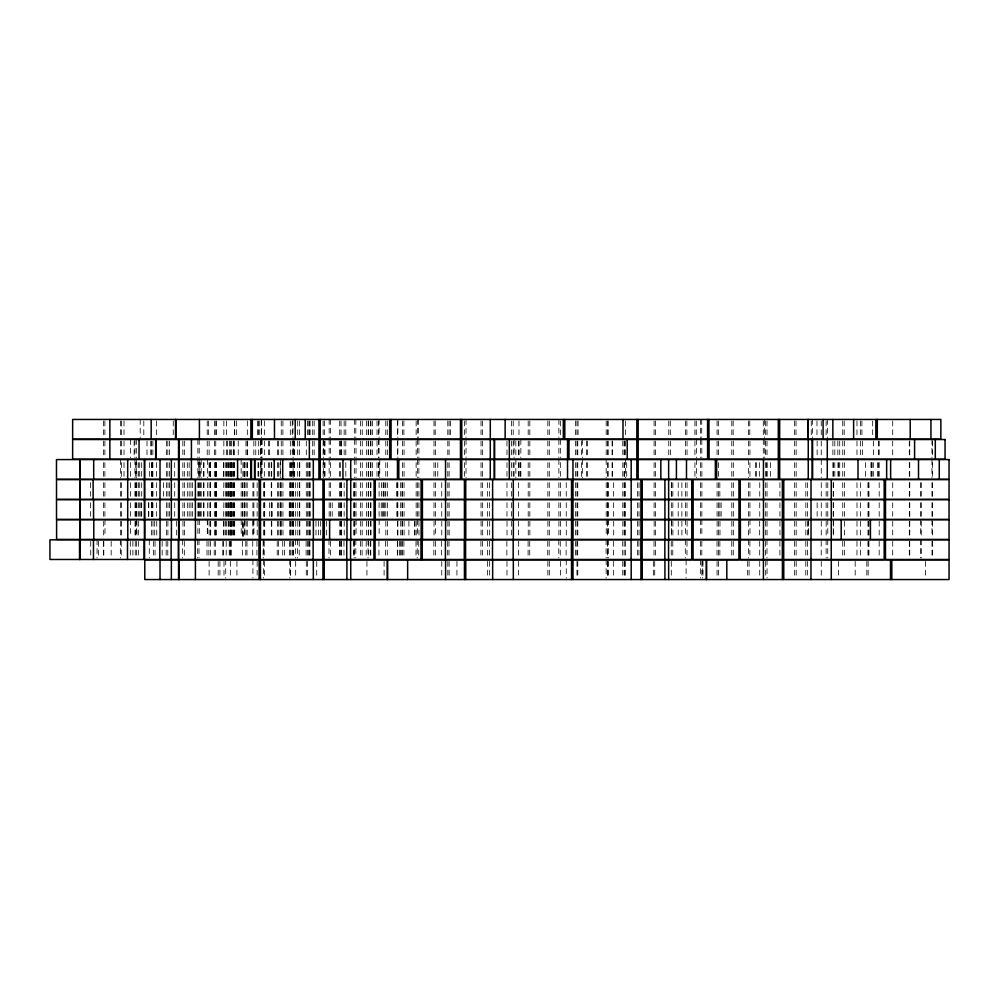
<?xml version="1.0" encoding="UTF-8"?>
<svg xmlns="http://www.w3.org/2000/svg" width="999" height="999" viewBox="0 0 999 999"><rect width="100%" height="100%" fill="white"/><g stroke="black" fill="none" stroke-linecap="round" stroke-linejoin="round"><path stroke-width="0.75" stroke-dasharray="5 3.75" d="M932.504 441.034L932.504 457.654M932.517 462.599L932.517 477.722M932.517 482.667L932.517 496.266M932.517 502.734L932.517 516.333M932.517 521.278L932.517 536.388M932.517 541.346L932.517 557.966M931.955 439.523L931.955 457.654M931.967 459.577L931.967 477.722M931.967 482.667L931.967 496.266M931.98 502.734L931.98 516.333M931.967 519.767L931.967 536.388M931.98 541.346L931.98 557.966M925.399 561.401L925.399 578.034M921.19 482.667L921.19 496.266M921.203 502.734L921.203 516.333M921.203 521.278L921.203 536.388M921.19 539.835L921.19 557.966M920.741 482.667L920.741 496.266M920.741 502.734L920.741 516.333M920.741 519.767L920.741 536.388M920.741 539.835L920.741 557.966M909.752 441.034L909.752 457.654M909.752 462.599L909.752 477.722M909.764 482.667L909.764 496.266M909.764 502.734L909.764 516.333M909.764 521.278L909.764 536.388M909.752 541.346L909.752 557.966M909.315 441.034L909.315 457.654M909.315 462.599L909.315 477.722M909.315 482.667L909.315 496.266M909.327 502.734L909.327 516.333M909.327 521.278L909.327 536.388M909.315 541.346L909.315 557.966M892.694 420.966L892.694 437.599M892.694 441.034L892.694 457.654M892.706 482.667L892.706 496.266M892.706 502.734L892.706 516.333M892.719 521.278L892.719 536.388M892.694 541.346L892.694 557.966M879.182 441.034L879.182 457.654M879.195 462.599L879.195 477.722M879.195 482.667L879.195 496.266M879.195 502.734L879.195 516.333M879.207 521.278L879.207 536.388M879.182 541.346L879.182 557.966M878.421 462.599L878.421 477.722M878.421 441.034L878.421 457.654M877.621 462.599L877.621 477.722M873.513 441.034L873.513 457.654M873.313 462.599L873.313 477.722M872.676 420.966L872.676 437.599M872.077 462.599L872.077 477.722M871.378 462.599L871.378 477.722M870.953 462.599L870.953 477.722M868.968 482.667L868.968 496.266M868.98 502.734L868.98 516.333M868.98 521.278L868.98 536.388M868.955 541.346L868.955 557.966M868.418 482.667L868.418 496.266M868.418 502.734L868.418 516.333M868.431 521.278L868.431 536.388M868.406 541.346L868.406 557.966M868.143 561.401L868.143 578.034M867.969 482.667L867.969 496.266M867.969 502.734L867.969 516.333M867.969 521.278L867.969 536.388M867.944 541.346L867.944 557.966M866.832 561.401L866.832 578.034M865.409 462.599L865.409 477.722M862.599 441.034L862.599 457.654M861.912 420.966L861.912 437.599M860.614 482.667L860.614 496.266M860.626 502.734L860.626 516.333M860.626 521.278L860.626 536.388M860.451 420.966L860.451 437.599M860.464 441.034L860.464 457.654M860.489 541.346L860.489 557.966M856.98 482.667L856.98 496.266M856.992 502.734L856.992 516.333M856.992 521.278L856.992 536.388M856.967 420.966L856.967 437.599M856.98 441.034L856.98 457.654M856.967 541.346L856.967 557.966M855.181 561.401L855.181 578.034M844.355 441.034L844.355 457.654M844.367 462.599L844.367 477.722M844.367 482.667L844.367 496.266M844.367 502.734L844.367 516.333M844.38 521.278L844.38 536.388M844.342 541.346L844.342 557.966M844.205 420.966L844.205 437.599M842.744 420.966L842.744 437.599M842.744 441.034L842.744 457.654M842.756 462.599L842.756 477.722M842.756 482.667L842.756 496.266M842.756 502.734L842.756 516.333M842.731 541.346L842.731 557.966M839.722 441.034L839.722 457.654M839.722 462.599L839.722 477.722M838.71 462.599L838.71 477.722M838.586 561.401L838.586 578.034M837.974 462.599L837.974 477.722M837.811 441.034L837.811 457.654M834.802 441.034L834.802 457.654M834.802 462.599L834.802 477.722M833.341 462.599L833.453 477.722M833.353 482.667L833.353 496.266M833.353 502.734L833.353 516.333M833.366 521.278L833.366 536.388M833.241 482.667L833.241 496.266M833.241 502.734L833.241 516.333M833.253 519.767L833.253 536.388M832.891 441.034L832.891 457.654M832.904 462.599L832.904 477.722M827.759 482.667L827.759 496.266M827.759 502.734L827.759 516.333M827.771 519.767L827.771 536.388M827.734 539.835L827.734 557.966M827.597 419.455L827.597 437.599M826.136 420.966L826.136 437.599M826.148 482.667L826.148 496.266M826.148 502.734L826.148 516.333M826.161 521.278L826.161 536.388M826.123 539.835L826.123 557.966M821.253 420.966L821.253 437.599M821.253 441.034L821.253 457.654M821.265 459.577L821.265 477.722M821.265 482.667L821.265 496.266M821.265 502.734L821.265 516.333M821.278 521.278L821.278 536.388M821.228 541.346L821.228 557.966M821.278 561.401L821.278 578.034M817.132 441.034L817.132 457.654M817.145 502.734L817.145 516.333M816.97 420.966L816.97 437.599M812.612 419.455L812.612 437.599M811.263 420.966L811.263 437.599M808.653 519.767L808.653 536.388M808.341 521.278L808.341 536.388M807.579 482.667L807.579 496.266M807.592 502.734L807.592 516.333M807.604 521.278L807.604 536.388M807.554 541.346L807.554 557.966M807.629 561.401L807.629 578.034M805.831 482.667L805.831 496.266M805.843 502.734L805.843 516.333M805.843 521.278L805.843 536.388M805.806 541.346L805.806 557.966M805.793 561.401L805.793 578.034M796.003 420.966L796.003 437.599M796.153 441.034L796.153 457.654M796.166 462.599L796.166 477.722M796.166 482.667L796.166 496.266M796.166 502.734L796.166 516.333M796.178 521.278L796.178 536.388M796.128 541.346L796.128 557.966M796.178 561.401L796.178 578.034M794.642 420.966L794.642 437.599M794.655 441.034L794.655 457.654M794.655 462.599L794.655 477.722M794.655 482.667L794.655 496.266M794.655 502.734L794.655 516.333M794.667 521.278L794.667 536.388M794.617 541.346L794.617 557.966M794.667 561.401L794.667 578.034M779.919 482.667L779.919 496.266M779.932 502.734L779.932 516.333M779.944 521.278L779.944 536.388M779.882 541.346L779.882 557.966M770.479 462.599L770.479 477.722M767.02 420.966L767.02 437.599M767.02 441.034L767.02 457.654M767.02 462.599L767.02 477.722M767.032 482.667L767.032 496.266M767.032 502.734L767.032 516.333M767.045 521.278L767.045 536.388M766.982 539.835L766.982 557.966M767.045 559.89L767.045 578.034M766.832 462.599L766.832 477.722M765.659 420.966L765.659 437.599M765.659 441.034L765.659 457.654M765.659 462.599L765.659 477.722M765.671 482.667L765.671 496.266M765.671 502.734L765.671 516.333M765.684 521.278L765.684 536.388M765.621 541.346L765.621 557.966M765.684 561.401L765.684 578.034M764.61 419.455L764.61 437.599M764.759 439.523L764.759 457.654M763.298 420.966L763.298 437.599M763.298 439.523L763.298 457.654M759.752 482.667L759.752 496.266M759.752 502.734L759.752 516.333M759.665 521.278L759.665 536.388M759.702 541.346L759.702 557.966M759.715 561.401L759.715 578.034M759.352 462.599L759.352 477.722M756.305 462.599L756.305 477.722M755.681 462.599L755.681 477.722M749.937 441.034L749.937 457.654M749.937 462.599L749.937 477.722M749.937 482.667L749.937 496.266M749.937 502.734L749.937 516.333M749.962 519.767L749.962 536.388M749.887 541.346L749.887 557.966M749.774 420.966L749.774 437.599M749.088 561.401L749.088 578.034M748.413 420.966L748.413 437.599M748.413 441.034L748.413 457.654M748.426 459.577L748.426 477.722M748.426 482.667L748.426 496.266M748.426 502.734L748.426 516.333M748.451 521.278L748.451 536.388M748.376 539.835L748.376 557.966M747.677 561.401L747.677 578.034M733.166 420.966L733.166 437.599M733.316 441.034L733.316 457.654M733.316 462.599L733.316 477.722M733.328 482.667L733.328 496.266M733.328 502.734L733.328 516.333M733.353 521.278L733.353 536.388M733.266 541.346L733.266 557.966M731.805 420.966L731.805 437.599M731.805 441.034L731.805 457.654M731.805 462.599L731.805 477.722M731.817 482.667L731.817 496.266M731.817 502.734L731.817 516.333M731.842 521.278L731.842 536.388M731.755 541.346L731.755 557.966M721.141 502.734L721.141 516.333M719.842 482.667L719.842 496.266M719.842 502.734L719.842 516.333M719.967 521.278L719.967 536.388M719.867 541.346L719.867 557.966M718.443 441.034L718.443 457.654M718.493 462.599L718.493 477.722M718.531 482.667L718.493 496.266M718.531 502.734L718.468 516.333M718.556 521.278L718.468 536.388M718.431 541.346L718.468 557.966M718.443 561.401L718.443 578.034M718.331 420.966L718.331 437.599M717.07 420.966L717.07 437.599M717.07 441.034L717.07 457.654M717.07 482.667L717.07 496.266M717.082 502.734L717.082 516.333M717.095 521.278L717.095 536.388M717.02 541.346L717.02 557.966M717.07 561.401L717.07 578.034M702.946 561.401L702.946 578.034M702.709 559.89L702.709 578.034M701.723 419.455L701.723 437.599M701.822 439.523L701.822 457.654M701.872 462.599L701.872 477.722M701.885 482.667L701.885 496.266M701.86 502.734L701.86 516.333M701.86 519.767L701.86 536.388M701.822 541.346L701.822 557.966M701.847 561.401L701.847 578.034M700.486 519.767L700.486 536.388M700.474 559.89L700.474 578.034M700.449 419.455L700.449 437.599M700.461 439.523L700.461 457.654M700.461 462.599L700.461 477.722M700.461 482.667L700.461 496.266M700.461 502.734L700.461 516.333M700.399 541.346L700.399 557.966M696.44 439.523L696.44 457.654M696.44 459.577L696.44 477.722M696.278 420.966L696.278 437.599M694.929 420.966L694.929 437.599M694.929 441.034L694.929 457.654M694.929 462.599L694.929 477.722M687.05 441.034L687.05 457.654M687.05 482.667L687.05 496.266M687 502.734L687 516.333M687.075 521.278L687.075 536.388M686.987 541.346L686.987 557.966M686.887 420.966L686.887 437.599M686.101 559.89L686.101 578.034M685.376 420.966L685.376 437.599M685.389 441.034L685.389 457.654M685.389 482.667L685.389 496.266M685.389 502.734L685.389 516.333M685.414 519.767L685.414 536.388M685.326 539.835L685.326 557.966M681.867 482.667L681.867 496.266M681.867 502.734L681.867 516.333M681.892 521.278L681.892 536.388M678.209 482.667L678.209 496.266M678.209 502.734L678.209 516.333M678.234 521.278L678.234 536.388M672.851 482.667L672.851 496.266M672.851 502.734L672.851 516.333M672.876 521.278L672.876 536.388M672.777 541.346L672.777 557.966M671.69 482.667L671.69 496.266M671.64 519.767L671.64 536.388M671.34 482.667L671.34 496.266M671.34 502.734L671.34 516.333M671.365 521.278L671.365 536.388M671.266 541.346L671.266 557.966M671.303 561.401L671.303 578.034M670.429 441.034L670.429 457.654M670.279 420.966L670.279 437.599M668.768 420.966L668.768 437.599M668.768 441.034L668.768 457.654M655.606 441.034L655.606 457.654M655.606 462.599L655.606 477.722M655.606 482.667L655.606 496.266M655.606 502.734L655.606 516.333M655.631 521.278L655.631 536.388M655.531 541.346L655.531 557.966M655.444 420.966L655.444 437.599M654.707 561.401L654.707 578.034M654.083 420.966L654.083 437.599M654.095 441.034L654.095 457.654M654.095 462.599L654.095 477.722M654.095 482.667L654.095 496.266M654.095 502.734L654.095 516.333M654.133 521.278L654.133 536.388M654.02 541.346L654.02 557.966M653.346 561.401L653.346 578.034M638.998 482.667L638.998 496.266M638.998 502.734L638.998 516.333M639.023 521.278L639.023 536.388M638.91 541.346L638.91 557.966M637.487 482.667L637.487 496.266M637.487 502.734L637.487 516.333M637.512 521.278L637.512 536.388M637.399 541.346L637.399 557.966M626.698 462.599L626.698 477.722M625.499 420.966L625.499 437.599M625.499 441.034L625.499 457.654M625.499 459.577L625.499 477.722M625.511 482.667L625.511 496.266M625.511 502.734L625.511 516.333M625.536 521.278L625.536 536.388M625.424 541.346L625.424 557.966M625.524 561.401L625.524 578.034M624.313 441.034L624.313 457.654M624.313 462.599L624.313 477.722M624.313 482.667L624.313 496.266M624.313 502.734L624.313 516.333M624.35 521.278L624.35 536.388M624.313 561.401L624.313 578.034M624.188 441.034L624.188 457.654M624.188 462.599L624.188 477.722M624.2 482.667L624.2 496.266M624.2 502.734L624.2 516.333M624.225 521.278L624.225 536.388M624.225 541.346L624.113 557.966M624.213 561.401L624.213 578.034M622.802 441.034L622.802 457.654M622.802 462.599L622.802 477.722M622.802 482.667L622.802 496.266M622.802 502.734L622.802 516.333M622.839 521.278L622.839 536.388M622.714 541.346L622.714 557.966M622.752 561.401L622.752 578.034M613.648 482.667L613.648 496.266M613.648 502.734L613.648 516.333M613.686 521.278L613.686 536.388M613.561 541.346L613.561 557.966M613.661 561.401L613.661 578.034M612.524 441.034L612.524 457.654M612.512 462.599L612.512 477.722M612.075 441.034L612.075 457.654M612.075 462.599L612.075 477.722M608.503 519.767L608.503 536.388M608.466 482.667L608.466 496.266M608.466 502.734L608.466 516.333M608.379 539.835L608.379 557.966M608.466 561.401L608.466 578.034M608.166 420.966L608.166 437.599M608.166 441.034L608.166 457.654M608.166 462.599L608.166 477.722M607.692 420.966L607.692 437.599M607.692 441.034L607.692 457.654M607.692 462.599L607.692 477.722M607.704 482.667L607.704 496.266M607.704 502.734L607.704 516.333M607.742 519.767L607.742 536.388M607.717 561.401L607.717 578.034M607.492 482.667L607.492 496.266M607.504 502.734L607.504 516.333M607.529 521.278L607.529 536.388M607.617 539.835L607.617 557.966M607.517 561.401L607.517 578.034M607.404 541.346L607.404 557.966M606.193 502.734L606.193 516.333M606.231 519.767L606.231 536.388M606.181 420.966L606.181 437.599M606.193 441.034L606.193 457.654M606.181 459.577L606.181 477.722M606.193 482.667L606.193 496.266M606.106 539.835L606.106 557.966M606.156 559.89L606.156 578.034M587.375 441.034L587.375 457.654M587.375 462.599L587.375 477.722M586.463 441.034L586.463 457.654M586.45 462.599L586.45 477.722M582.355 439.523L582.355 457.654M582.355 459.577L582.355 477.722M581.43 441.034L581.43 457.654M581.43 462.599L581.43 477.722M578.059 420.966L578.059 437.599M577.772 441.034L577.772 457.654M577.772 462.599L577.772 477.722M577.772 482.667L577.772 496.266M577.784 502.734L577.784 516.333M577.822 521.278L577.822 536.388M577.784 561.401L577.784 578.034M577.684 541.346L577.684 557.966M576.96 420.966L576.96 437.599M576.972 441.034L576.972 457.654M576.96 462.599L576.96 477.722M576.972 482.667L576.972 496.266M576.972 502.734L576.972 516.333M577.01 521.278L577.01 536.388M576.873 541.346L576.873 557.966M576.972 561.401L576.972 578.034M575.499 420.966L575.499 437.599M575.499 441.034L575.499 457.654M575.499 462.599L575.499 477.722M575.499 482.667L575.499 496.266M575.511 502.734L575.511 516.333M575.536 521.278L575.536 536.388M575.399 541.346L575.399 557.966M566.246 482.667L566.246 496.266M566.246 502.734L566.246 516.333M566.283 521.278L566.283 536.388M566.258 559.89L566.258 578.034M566.133 541.346L566.133 557.966M560.352 420.966L560.352 437.599M560.352 439.523L560.352 457.654M560.352 462.599L560.352 477.722M560.364 482.667L560.364 496.266M560.364 502.734L560.364 516.333M560.402 521.278L560.402 536.388M560.252 541.346L560.252 557.966M560.377 561.401L560.377 578.034M558.878 419.455L558.878 437.599M558.891 439.523L558.891 457.654M558.878 459.577L558.878 477.722M558.891 482.667L558.891 496.266M558.891 502.734L558.891 516.333M558.928 521.278L558.928 536.388M558.791 539.835L558.791 557.966M549.288 420.966L549.288 437.599M549.288 441.034L549.288 457.654M549.288 462.599L549.288 477.722M549.288 482.667L549.288 496.266M549.288 502.734L549.288 516.333M549.325 521.278L549.325 536.388M549.188 541.346L549.188 557.966M549.313 561.401L549.313 578.034M547.839 420.966L547.839 437.599M547.839 441.034L547.839 457.654M547.839 462.599L547.839 477.722M547.852 482.667L547.852 496.266M547.852 502.734L547.852 516.333M547.889 521.278L547.889 536.388M547.739 541.346L547.739 557.966M547.864 561.401L547.864 578.034M529.82 420.966L529.82 437.599M529.832 441.034L529.832 457.654M529.82 462.599L529.82 477.722M529.832 482.667L529.832 496.266M529.832 502.734L529.832 516.333M529.87 521.278L529.87 536.388M529.72 541.346L529.72 557.966M528.196 420.966L528.196 437.599M528.209 441.034L528.209 457.654M528.196 462.599L528.196 477.722M528.209 482.667L528.209 496.266M528.209 502.734L528.209 516.333M528.246 521.278L528.246 536.388M528.096 541.346L528.096 557.966M520.854 439.523L520.854 457.654M520.854 462.599L520.854 477.722M520.267 462.599L520.267 477.722M519.105 441.034L519.105 457.654M519.105 462.599L519.105 477.722M518.968 420.966L518.968 437.599M518.506 441.034L518.506 457.654M518.506 462.599L518.506 477.722M518.506 482.667L518.506 496.266M518.518 502.734L518.518 516.333M518.556 521.278L518.556 536.388M518.394 541.346L518.394 557.966M518.518 561.401L518.518 578.034M515.846 441.034L515.846 457.654M515.846 459.577L515.846 477.722M514.085 439.523L514.085 457.654M514.073 462.599L514.073 477.722M513.211 420.966L513.211 437.599M513.211 441.034L513.211 457.654M513.211 462.599L513.211 477.722M511.588 420.966L511.588 437.599M511.588 441.034L511.588 457.654M511.588 462.599L511.588 477.722M511.588 482.667L511.588 496.266M511.6 502.734L511.6 516.333M511.638 521.278L511.638 536.388M506.968 441.034L506.968 457.654M506.968 462.599L506.968 477.722M506.98 482.667L506.98 496.266M506.98 502.734L506.98 516.333M507.017 521.278L507.017 536.388M506.993 561.401L506.993 578.034M506.855 541.346L506.855 557.966M489.685 521.278L489.685 536.388M489.66 561.401L489.66 578.034M489.635 482.667L489.635 496.266M489.635 502.734L489.635 516.333M489.51 541.346L489.51 557.966M487.599 521.278L487.599 536.388M487.549 482.667L487.549 496.266M487.549 502.734L487.549 516.333M487.425 541.346L487.425 557.966M487.549 561.401L487.549 578.034M482.629 420.966L482.629 437.599M482.642 441.034L482.642 457.654M482.629 462.599L482.629 477.722M482.642 482.667L482.642 496.266M482.642 502.734L482.642 516.333M482.692 521.278L482.692 536.388M482.517 541.346L482.517 557.966M481.031 420.966L481.031 437.599M481.031 441.034L481.031 457.654M481.031 462.599L481.031 477.722M481.031 482.667L481.031 496.266M481.043 502.734L481.043 516.333M481.081 521.278L481.081 536.388M480.906 541.346L480.906 557.966M466.021 419.455L466.021 437.599M466.021 439.523L466.021 457.654M466.021 459.577L466.021 477.722M464.423 420.966L464.423 437.599M464.423 441.034L464.423 457.654M464.41 462.599L464.41 477.722M456.943 561.401L456.943 578.034M450.624 420.966L450.624 437.599M449.113 420.966L449.113 437.599M449.113 441.034L449.113 457.654M449.113 462.599L449.113 477.722M449.113 482.667L449.113 496.266M449.125 502.734L449.125 516.333M449.175 521.278L449.175 536.388M449.138 561.401L449.138 578.034M448.988 541.346L448.988 557.966M447.814 441.034L447.814 457.654M447.814 482.667L447.814 496.266M447.814 502.734L447.814 516.333M447.864 521.278L447.864 536.388M447.827 561.401L447.827 578.034M447.802 420.966L447.802 437.599M447.802 462.599L447.802 477.722M447.677 541.346L447.677 557.966M441.783 521.278L441.783 536.388M441.733 482.667L441.733 496.266M441.733 502.734L441.733 516.333M441.595 541.346L441.595 557.966M441.758 561.401L441.758 578.034M437.762 462.599L437.762 477.722M435.552 519.767L435.552 536.388M435.502 441.034L435.502 457.654M435.489 462.599L435.489 477.722M435.502 482.667L435.502 496.266M435.502 502.734L435.502 516.333M435.364 541.346L435.364 557.966M435.202 420.966L435.202 437.599M433.991 420.966L433.991 437.599M433.991 441.034L433.991 457.654M433.978 462.599L433.978 477.722M433.991 482.667L433.991 496.266M433.991 502.734L433.991 516.333M434.041 521.278L434.041 536.388M433.853 541.346L433.853 557.966M418.893 439.523L418.893 457.654M418.893 482.667L418.893 496.266M418.893 502.734L418.893 516.333M418.943 521.278L418.943 536.388M418.881 459.577L418.881 477.722M418.743 541.346L418.743 557.966M418.581 419.455L418.581 437.599M417.432 519.767L417.432 536.388M417.37 419.455L417.37 437.599M417.382 439.523L417.382 457.654M417.37 459.577L417.37 477.722M417.382 482.667L417.382 496.266M417.382 502.734L417.382 516.333M417.232 539.835L417.232 557.966M416.208 521.278L416.208 536.388M416.146 420.966L416.146 437.599M416.146 441.034L416.146 457.654M416.146 462.599L416.146 477.722M416.158 482.667L416.158 496.266M416.158 502.734L416.158 516.333M416.009 541.346L416.009 557.966M414.947 521.278L414.947 536.388M414.622 521.278L414.622 536.388M408.903 521.278L408.903 536.388M404.108 521.278L404.108 536.388M403.896 420.966L403.896 437.599M404.058 441.034L404.058 457.654M404.046 462.599L404.046 477.722M404.058 482.667L404.058 496.266M404.058 502.734L404.058 516.333M403.908 541.346L403.908 557.966M402.447 521.278L402.447 536.388M402.397 420.966L402.397 437.599M402.397 441.034L402.397 457.654M402.385 462.599L402.385 477.722M402.397 482.667L402.397 496.266M402.397 502.734L402.397 516.333M402.247 541.346L402.247 557.966M402.035 521.278L402.035 536.388M401.973 482.667L401.973 496.266M401.985 502.734L401.985 516.333M401.823 541.346L401.823 557.966M400.674 482.667L400.674 496.266M400.674 502.734L400.674 516.333M400.724 521.278L400.724 536.388M400.524 541.346L400.524 557.966M399.438 541.346L399.438 557.966M397.902 521.278L397.902 536.388M397.839 419.455L397.839 437.599M397.839 439.523L397.839 457.654M397.852 482.667L397.852 496.266M397.852 502.734L397.852 516.333M397.702 541.346L397.702 557.966M397.465 420.966L397.465 437.599M397.465 441.034L397.465 457.654M397.477 482.667L397.477 496.266M397.477 502.734L397.477 516.333M397.54 521.278L397.54 536.388M397.327 541.346L397.327 557.966M396.828 502.734L396.828 516.333M396.628 482.667L396.628 496.266M387.5 521.278L387.5 536.388M387.287 420.966L387.287 437.599M387.45 441.034L387.45 457.654M387.437 462.599L387.437 477.722M387.45 482.667L387.45 496.266M387.45 502.734L387.45 516.333M387.287 541.346L387.287 557.966M385.839 521.278L385.839 536.388M385.776 420.966L385.776 437.599M385.789 441.034L385.789 457.654M385.776 462.599L385.776 477.722M385.789 482.667L385.789 496.266M385.789 502.734L385.789 516.333M385.626 541.346L385.626 557.966M384.89 482.667L384.89 496.266M384.652 502.734L384.652 516.333M384.103 561.401L384.103 578.034M383.454 482.667L383.454 496.266M383.166 482.667L383.166 496.266M383.166 502.734L383.166 516.333M382.867 502.734L382.867 516.333M381.606 482.667L381.606 496.266M381.256 502.734L381.256 516.333M379.77 459.577L379.77 477.722M379.145 519.767L379.145 536.388M379.083 419.455L379.083 437.599M379.083 439.523L379.083 457.654M379.083 462.599L379.083 477.722M379.096 482.667L379.096 496.266M379.096 502.734L379.096 516.333M378.933 541.346L378.933 557.966M378.409 420.966L378.409 437.599M378.409 439.523L378.409 457.654M378.396 462.599L378.396 477.722M377.023 420.966L377.023 437.599M377.023 441.034L377.023 457.654M377.01 462.599L377.01 477.722M372.615 441.034L372.615 457.654M372.602 462.599L372.602 477.722M372.465 420.966L372.465 437.599M370.954 420.966L370.954 437.599M370.954 441.034L370.954 457.654M370.941 462.599L370.941 477.722M370.954 482.667L370.954 496.266M370.954 502.734L370.954 516.333M371.016 521.278L371.016 536.388M370.791 541.346L370.791 557.966M370.404 420.966L370.404 437.599M370.404 441.034L370.404 457.654M370.404 462.599L370.404 477.722M370.417 482.667L370.417 496.266M370.417 502.734L370.417 516.333M370.479 521.278L370.479 536.388M370.254 541.346L370.254 557.966M368.556 420.966L368.556 437.599M368.556 441.034L368.556 457.654M368.556 462.599L368.556 477.722M368.569 482.667L368.569 496.266M368.569 502.734L368.569 516.333M368.631 521.278L368.631 536.388M368.406 541.346L368.406 557.966M368.194 420.966L368.194 437.599M368.194 441.034L368.194 457.654M368.194 462.599L368.194 477.722M368.194 482.667L368.194 496.266M368.206 502.734L368.206 516.333M368.256 521.278L368.256 536.388M368.044 539.835L368.044 557.966M366.933 561.401L366.933 578.034M366.346 420.966L366.346 437.599M366.346 441.034L366.346 457.654M366.346 462.599L366.346 477.722M366.358 482.667L366.358 496.266M366.358 502.734L366.358 516.333M366.408 521.278L366.408 536.388M366.196 541.346L366.196 557.966M362.262 420.966L362.262 437.599M362.262 441.034L362.262 457.654M362.262 462.599L362.262 477.722M362.25 482.667L362.25 496.266M362.125 502.734L362.125 516.333M362.187 521.278L362.187 536.388M362.1 541.346L362.1 557.966M360.614 482.667L360.614 496.266M360.614 502.734L360.614 516.333M360.676 521.278L360.676 536.388M360.602 420.966L360.602 437.599M360.602 441.034L360.602 457.654M360.602 462.599L360.602 477.722M360.439 541.346L360.439 557.966M356.056 519.767L356.056 536.388M355.844 419.455L355.844 437.599M356.006 439.523L356.006 457.654M355.994 459.577L355.994 477.722M355.994 482.667L355.994 496.266M356.006 502.734L356.006 516.333M355.831 539.835L355.831 557.966M354.782 482.667L354.782 496.266M354.795 502.734L354.795 516.333M354.845 521.278L354.845 536.388M354.62 541.346L354.62 557.966M354.395 521.278L354.395 536.388M354.333 419.455L354.333 437.599M354.345 439.523L354.345 457.654M354.333 459.577L354.333 477.722M354.345 482.667L354.345 496.266M354.345 502.734L354.345 516.333M354.17 539.835L354.17 557.966M353.658 482.667L353.658 496.266M353.658 502.734L353.658 516.333M353.721 521.278L353.721 536.388M353.496 541.346L353.496 557.966M345.804 420.966L345.804 437.599M345.804 441.034L345.804 457.654M345.804 462.599L345.804 477.722M344.218 521.278L344.218 536.388M344.143 420.966L344.143 437.599M344.143 441.034L344.143 457.654M344.156 482.667L344.156 496.266M344.156 502.734L344.156 516.333M343.981 541.346L343.981 557.966M341.546 441.034L341.546 457.654M341.546 482.667L341.546 496.266M341.558 502.734L341.558 516.333M341.608 521.278L341.608 536.388M341.383 541.346L341.383 557.966M341.196 441.034L341.196 457.654M341.171 482.667L341.171 496.266M341.171 502.734L341.171 516.333M341.233 521.278L341.233 536.388M341.046 420.966L341.046 437.599M341.021 541.346L341.021 557.966M340.234 441.034L340.234 457.654M340.234 462.599L340.234 477.722M340.247 482.667L340.247 496.266M340.247 502.734L340.247 516.333M340.309 521.278L340.309 536.388M340.072 541.346L340.072 557.966M339.797 521.278L339.797 536.388M339.735 420.966L339.735 437.599M339.735 441.034L339.735 457.654M339.722 462.599L339.722 477.722M339.735 482.667L339.735 496.266M339.735 502.734L339.735 516.333M339.573 541.346L339.573 557.966M338.486 502.734L338.486 516.333M332.217 502.734L332.217 516.333M330.619 419.455L330.619 437.599M330.619 439.523L330.619 457.654M330.619 462.599L330.619 477.722M330.632 482.667L330.632 496.266M330.632 502.734L330.632 516.333M330.457 541.346L330.457 557.966M329.158 419.455L329.158 437.599M329.158 439.523L329.158 457.654M329.158 459.577L329.158 477.722M329.171 482.667L329.171 496.266M329.171 502.734L329.171 516.333M328.996 539.835L328.996 557.966M326.348 521.278L326.348 536.388M325 441.034L325 457.654M325 462.599L325 477.722M324.425 420.966L324.425 437.599M324.563 441.034L324.563 457.654M324.55 462.599L324.55 477.722M323.614 439.523L323.614 457.654M323.614 459.577L323.614 477.722M323.127 420.966L323.127 437.599M323.127 441.034L323.127 457.654M323.114 462.599L323.114 477.722M320.667 521.278L320.667 536.388M318.444 521.278L318.444 536.388M316.733 561.401L316.733 578.034M315.996 521.278L315.996 536.388M314.161 420.966L314.161 437.599M314.161 441.034L314.161 457.654M312.699 420.966L312.699 437.599M312.699 441.034L312.699 457.654M310.09 420.966L310.09 437.599M310.09 462.599L310.09 477.722M310.102 482.667L310.102 496.266M310.115 502.734L310.115 516.333M310.177 521.278L310.177 536.388M309.927 541.346L309.927 557.966M309.715 462.599L309.715 477.722M309.727 482.667L309.727 496.266M309.727 502.734L309.727 516.333M309.79 521.278L309.79 536.388M309.578 420.966L309.578 437.599M309.553 541.346L309.553 557.966M308.791 420.966L308.791 437.599M308.791 462.599L308.791 477.722M308.803 482.667L308.803 496.266M308.803 502.734L308.803 516.333M308.866 521.278L308.866 536.388M308.591 541.346L308.591 557.966M307.592 420.966L307.592 437.599M307.58 462.599L307.58 477.722M307.592 482.667L307.592 496.266M307.605 502.734L307.605 516.333M307.667 521.278L307.667 536.388M307.617 561.401L307.617 578.034M307.417 541.346L307.417 557.966M306.293 441.034L306.293 457.654M306.293 482.667L306.293 496.266M306.293 502.734L306.293 516.333M306.356 521.278L306.356 536.388M306.306 561.401L306.306 578.034M306.281 462.599L306.281 477.722M306.106 541.346L306.106 557.966M299.837 521.278L299.837 536.388M299.762 462.599L299.762 477.722M299.775 482.667L299.775 496.266M299.775 502.734L299.775 516.333M299.45 521.278L299.45 536.388M299.375 420.966L299.375 437.599M299.375 441.034L299.375 457.654M299.375 462.599L299.375 477.722M299.388 482.667L299.388 496.266M299.388 502.734L299.388 516.333M299.2 541.346L299.2 557.966M297.789 521.278L297.789 536.388M297.714 420.966L297.714 437.599M297.714 441.034L297.714 457.654M297.714 462.599L297.714 477.722M297.727 482.667L297.727 496.266M297.727 502.734L297.727 516.333M297.54 539.835L297.54 557.966M295.716 521.278L295.716 536.388M295.667 561.401L295.667 578.034M295.654 482.667L295.654 496.266M295.654 502.734L295.654 516.333M295.467 539.835L295.467 557.966M294.668 441.034L294.668 457.654M294.655 462.599L294.655 477.722M294.23 441.034L294.23 457.654M294.205 462.599L294.205 477.722M293.631 521.278L293.631 536.388M293.556 441.034L293.556 457.654M293.556 462.599L293.556 477.722M293.569 482.667L293.569 496.266M293.569 502.734L293.569 516.333M293.381 541.346L293.381 557.966M293.182 521.278L293.182 536.388M293.119 439.523L293.119 457.654M293.107 459.577L293.107 477.722M293.107 482.667L293.107 496.266M293.119 502.734L293.119 516.333M292.957 419.455L292.957 437.599M292.932 541.346L292.932 557.966M292.245 420.966L292.245 437.599M292.245 441.034L292.245 457.654M292.245 462.599L292.245 477.722M292.257 482.667L292.257 496.266M292.257 502.734L292.257 516.333M292.32 521.278L292.32 536.388M292.045 541.346L292.045 557.966M291.745 462.599L291.745 477.722M291.758 482.667L291.758 496.266M291.758 502.734L291.758 516.333M291.82 521.278L291.82 536.388M291.034 462.599L291.034 477.722M290.534 482.667L290.534 496.266M290.534 502.734L290.534 516.333M290.609 521.278L290.609 536.388M290.559 561.401L290.484 578.034M290.309 420.966L290.309 437.599M290.322 441.034L290.322 457.654M290.309 462.599L290.384 477.722M290.397 482.667L290.397 496.266M290.397 502.734L290.397 516.333M290.459 521.278L290.459 536.388M290.359 541.346L290.359 557.966M290.334 561.401L290.334 578.034M289.76 462.599L289.76 477.722M289.635 482.667L289.635 496.266M289.635 502.734L289.635 516.333M289.71 521.278L289.71 536.388M289.797 559.89L289.797 578.034M289.46 541.346L289.46 557.966M289.235 502.734L289.235 516.333M284.478 541.346L284.478 557.966M282.992 521.278L282.992 536.388M282.917 420.966L282.917 437.599M282.917 441.034L282.917 457.654M282.929 482.667L282.929 496.266M282.929 502.734L282.929 516.333M282.742 541.346L282.742 557.966M281.331 521.278L281.331 536.388M281.256 420.966L281.256 437.599M281.256 441.034L281.256 457.654M281.268 482.667L281.268 496.266M281.268 502.734L281.268 516.333M280.569 459.577L280.569 477.722M280.582 482.667L280.582 496.266M280.582 502.734L280.582 516.333M280.657 521.278L280.657 536.388M280.132 462.599L280.132 477.722M280.145 482.667L280.145 496.266M280.145 502.734L280.145 516.333M280.207 521.278L280.207 536.388M278.646 441.034L278.646 457.654M278.646 462.599L278.646 477.722M278.684 482.667L278.684 496.266M278.684 502.734L278.684 516.333M278.733 521.278L278.733 536.388M278.496 541.346L278.496 557.966M277.385 441.034L277.385 457.654M277.385 462.599L277.385 477.722M277.397 482.667L277.397 496.266M277.397 502.734L277.397 516.333M277.46 521.278L277.46 536.388M277.21 541.346L277.21 557.966M272.115 502.734L272.115 516.333M271.778 521.278L271.778 536.388M271.691 462.599L271.691 477.722M271.703 482.667L271.703 496.266M271.703 502.734L271.703 516.333M271.228 462.599L271.228 477.722M271.241 482.667L271.241 496.266M271.253 502.734L271.253 516.333M271.316 521.278L271.316 536.388M269.468 441.034L269.468 457.654M269.455 462.599L269.455 477.722M269.568 502.734L269.568 516.333M268.606 441.034L268.606 457.654M268.594 462.599L268.594 477.722M264.785 502.734L264.66 516.333M264.735 521.278L264.735 536.388M264.648 420.966L264.648 437.599M264.648 441.034L264.648 457.654M264.648 462.599L264.648 477.722M264.66 482.667L264.66 496.266M264.498 521.278L264.498 536.388M264.423 482.667L264.423 496.266M264.423 502.734L264.423 516.333M264.448 561.401L264.448 578.034M264.236 541.346L264.236 557.966M263.649 521.278L263.649 536.388M263.574 482.667L263.574 496.266M263.586 502.734L263.586 516.333M263.586 559.89L263.586 578.034M263.386 539.835L263.386 557.966M263.149 541.346L263.149 557.966M262.113 439.523L262.113 457.654M262.113 459.577L262.138 477.722M261.488 419.455L261.488 437.599M261.488 439.523L261.488 457.654M261.488 459.577L261.488 477.722M261.226 420.966L261.226 437.599M261.201 439.523L261.226 457.654M261.189 462.599L261.226 477.722M260.839 439.523L260.839 457.654M260.839 459.577L260.839 477.722M260.327 441.034L260.327 457.654M260.314 462.599L260.314 477.722M259.203 420.966L259.203 437.599M258.679 420.966L258.679 437.599M258.679 441.034L258.679 457.654M258.679 462.599L258.679 477.722M258.004 462.599L258.004 477.722M257.405 420.966L257.405 437.599M257.205 521.278L257.205 536.388M257.13 482.667L257.13 496.266M257.13 502.734L257.13 516.333M257.155 561.401L257.155 578.034M256.943 541.346L256.943 557.966M255.769 441.034L255.769 457.654M253.846 441.034L253.846 457.654M253.858 482.667L253.858 496.266M253.871 502.734L253.871 516.333M253.933 519.767L253.933 536.388M253.022 521.278L253.022 536.388L252.984 519.767M252.947 482.667L252.909 496.266M252.909 502.734L252.947 516.333M252.934 559.89L252.934 578.034M252.722 541.346L252.722 557.966M247.477 441.034L247.477 457.654M247.465 462.599L247.465 477.722M247.327 420.966L247.327 437.599M247.178 502.734L247.178 516.333M247.252 521.278L247.252 536.388M247.165 441.034L247.165 457.654M247.165 462.599L247.165 477.722M247.178 482.667L247.178 496.266M246.978 541.346L246.978 557.966M245.979 441.034L245.979 457.654M245.979 462.599L245.979 477.722M245.991 482.667L245.991 496.266M245.991 502.734L245.991 516.333M246.054 521.278L246.054 536.388M245.791 541.346L245.791 557.966M244.705 462.599L244.705 477.722M244.705 482.667L244.705 496.266M244.718 502.734L244.718 516.333M244.78 519.767L244.78 536.388M244.568 462.599L244.568 477.722M244.58 482.667L244.58 496.266M244.58 502.734L244.58 516.333M244.655 521.278L244.655 536.388M243.993 462.599L243.993 477.722M242.932 462.599L242.894 477.722M242.944 482.667L242.907 496.266M242.944 502.734L242.907 516.333M242.695 482.667L242.695 496.266M242.695 502.734L242.695 516.333M242.769 521.278L242.769 536.388M242.495 541.346L242.495 557.966M241.159 482.667L241.159 496.266M241.159 502.734L241.159 516.333M241.221 519.767L241.221 536.388M241.146 459.577L241.146 477.722M238.224 441.034L238.224 457.654M236.938 561.401L236.938 578.034M236.663 420.966L236.663 437.599M234.715 420.966L234.715 437.599M234.69 521.278L234.69 536.388M234.603 420.966L234.603 437.599M234.603 441.034L234.603 457.654M234.603 462.599L234.603 477.722M234.615 482.667L234.615 496.266M234.628 502.734L234.628 516.333M233.966 462.599L233.966 477.722M233.978 482.667L233.978 496.266M233.978 502.734L233.978 516.333M234.053 521.278L234.053 536.388M233.516 441.034L233.516 457.654M233.504 462.599L233.554 477.722M233.566 482.667L233.566 496.266M233.566 502.734L233.566 516.333M233.641 521.278L233.641 536.388M233.291 441.034L233.291 457.654M232.705 462.599L232.705 477.722M232.717 482.667L232.717 496.266M232.717 502.734L232.717 516.333M232.779 521.278L232.779 536.388M231.83 521.278L231.83 536.388M231.743 462.599L231.743 477.722M231.756 482.667L231.756 496.266M231.756 502.734L231.756 516.333M231.593 521.278L231.593 536.388M231.518 441.034L231.518 457.654M231.506 462.599L231.506 477.722M231.518 482.667L231.518 496.266M231.518 502.734L231.518 516.333M231.318 541.346L231.318 557.966M230.981 521.278L230.981 536.388M230.894 462.599L230.894 477.722M230.906 482.667L230.906 496.266M230.906 502.734L230.906 516.333M230.619 441.034L230.619 457.654M230.619 462.599L230.619 477.722M230.632 482.667L230.632 496.266M230.632 502.734L230.632 516.333M230.707 521.278L230.707 536.388M230.319 502.734L230.319 516.333M230.394 521.278L230.394 536.388M230.432 541.346L230.432 557.966M230.344 561.401L230.344 578.034M230.319 482.667L230.319 496.266M230.12 541.346L230.12 557.966M229.52 521.278L229.52 536.388M229.433 441.034L229.433 457.654M229.433 462.599L229.433 477.722M229.445 482.667L229.445 496.266M229.445 502.734L229.445 516.333M229.246 541.346L229.246 557.966M228.546 462.599L228.546 477.722M228.559 482.667L228.559 496.266M228.559 502.734L228.559 516.333M228.634 521.278L228.634 536.388M228.097 462.599L228.097 477.722M228.109 482.667L228.109 496.266M228.109 502.734L228.109 516.333M228.184 521.278L228.184 536.388M227.51 441.034L227.51 457.654M227.148 462.599L227.148 477.722M227.16 482.667L227.16 496.266M227.16 502.734L227.16 516.333M226.386 420.966L226.386 437.599M226.386 441.034L226.386 457.654M226.386 462.599L226.386 477.722M226.398 482.667L226.398 496.266M226.398 502.734L226.398 516.333M226.473 521.278L226.473 536.388M226.199 541.346L226.199 557.966M225.712 559.89L225.724 578.034M225.387 521.278L225.387 536.388M225.299 462.599L225.299 477.722M225.312 482.667L225.312 496.266M225.324 502.734L225.324 516.333M223.913 521.278L223.913 536.388M223.988 561.401L223.988 578.034M223.851 420.966L223.851 437.599M223.851 441.034L223.851 457.654M223.826 462.599L223.826 477.722M223.838 482.667L223.664 496.266M223.851 502.734L223.676 516.333M223.739 521.278L223.739 536.388M223.551 462.599L223.551 477.722M223.639 541.346L223.464 557.966M222.777 541.346L222.777 557.966M219.93 561.401L219.93 578.034M218.182 561.401L218.182 578.034M216.471 462.599L216.471 477.722M216.483 482.667L216.483 496.266M216.496 502.734L216.496 516.333M216.371 420.966L216.371 437.599M216.021 462.599L216.046 477.722M216.034 482.667L216.059 496.266M216.034 502.734L216.059 516.333M216.134 521.278L216.134 536.388M215.759 420.966L215.759 437.599M215.759 441.034L215.759 457.654M215.759 462.599L215.759 477.722M215.921 482.667L215.921 496.266M215.921 502.734L215.921 516.333M215.846 521.278L215.846 536.388M215.597 462.599L215.597 477.722M215.609 482.667L215.609 496.266M215.609 502.734L215.609 516.333M215.684 521.278L215.684 536.388M215.559 541.346L215.559 557.966M214.51 521.278L214.51 536.388M214.498 420.966L214.498 437.599M214.41 441.034L214.41 457.654M214.41 462.599L214.41 477.722M214.435 482.667L214.435 496.266M214.435 502.734L214.435 516.333M214.223 541.346L214.223 557.966M210.614 462.599L210.614 477.722M210.627 482.667L210.627 496.266M210.627 502.734L210.627 516.333M210.702 521.278L210.702 536.388M210.389 462.599L210.389 477.722M210.402 482.667L210.402 496.266M210.402 502.734L210.402 516.333M210.402 521.278L210.402 536.388M210.427 541.346L210.427 557.966M209.89 462.599L209.89 477.722M209.116 441.034L209.116 457.654M209.091 462.599L209.091 477.722M209.103 482.667L209.103 496.266M209.116 502.734L209.116 516.333M209.178 521.278L209.178 536.388M209.116 561.401L209.116 578.034M208.891 541.346L208.891 557.966M208.654 420.966L208.654 437.599M207.692 519.767L207.829 536.388M207.505 459.577L207.505 477.722M207.617 482.667L207.617 496.266M207.617 502.734L207.617 516.333M207.218 441.034L207.218 457.654M207.293 519.767L207.293 536.388M207.218 420.966L207.218 437.599M207.005 541.346L207.005 557.966M203.971 462.599L203.971 477.722M203.983 482.667L203.983 496.266M203.983 502.734L203.983 516.333M203.521 462.599L203.521 477.722M203.534 482.667L203.534 496.266M203.534 502.734L203.534 516.333M201.186 482.667L201.186 496.266M201.186 502.734L201.186 516.333M201.174 459.577L201.174 477.722M200.275 462.599L200.275 477.722M200.287 482.667L200.287 496.266M200.287 502.734L200.287 516.333M199.363 462.599L199.363 477.722M199.375 482.667L199.375 496.266M199.375 502.734L199.375 516.333M199.313 519.767L199.313 536.388M199.213 439.523L199.213 457.654M199.213 459.577L199.213 477.722M199.013 539.835L199.013 557.966M198.476 482.667L198.476 496.266M198.476 502.734L198.476 516.333M198.464 462.599L198.464 477.722M197.877 439.523L197.877 457.654M197.877 459.577L197.877 477.722M197.889 482.667L197.889 496.266M197.889 502.734L197.889 516.333M197.964 519.767L197.864 536.388M197.677 539.835L197.677 557.966M192.395 482.667L192.395 496.266M192.395 502.734L192.395 516.333M190.959 482.667L190.959 496.266M190.959 502.734L190.959 516.333M189.136 462.599L189.123 477.722M189.148 482.667L189.136 496.266M189.148 502.734L189.136 516.333M187.312 462.599L187.312 477.722M187.325 482.667L187.325 496.266M187.337 502.734L187.337 516.333M184.54 482.667L184.653 496.266M184.353 441.034L184.353 457.654M184.353 462.599L184.353 477.722M184.528 502.734L184.528 516.333M184.453 521.278L184.453 536.388M184.328 541.346L184.328 557.966M182.929 482.667L182.929 496.266M182.917 502.734L182.917 516.333M182.954 521.278L183.017 536.388M182.854 441.034L182.854 457.654M182.854 462.599L182.854 477.722M182.655 539.835L182.655 557.966M176.648 521.278L176.648 536.388M174.688 462.599L174.688 477.722M174.7 482.667L174.7 496.266M174.7 502.734L174.7 516.333M173.239 420.966L173.239 437.599M169.493 441.034L169.493 457.654M169.493 462.599L169.493 477.722M169.505 482.667L169.505 496.266M169.505 502.734L169.505 516.333M167.994 482.667L167.994 496.266M167.982 502.734L167.982 516.333M167.907 521.278L167.907 536.388M167.82 441.034L167.82 457.654M167.82 462.599L167.82 477.722M167.782 541.346L167.782 557.966M166.558 521.278L166.558 536.388M166.396 441.034L166.396 457.654M166.396 462.599L166.396 477.722M166.383 482.667L166.383 496.266M166.371 502.734L166.371 516.333M166.159 541.346L166.159 557.966M163.499 482.667L163.499 496.266M162.175 541.346L162.175 557.966M156.643 482.667L156.643 496.266M156.643 502.734L156.643 516.333M156.731 521.278L156.743 536.388M156.631 420.966L156.631 437.599M156.631 462.599L156.631 477.722M155.032 541.346L155.032 557.966M154.695 521.278L154.695 536.388M153.534 541.346L153.534 557.966M152.972 482.667L152.972 496.266M152.922 502.734L152.922 516.333M152.997 521.278L152.997 536.388M152.872 441.034L152.872 457.654M152.872 462.599L152.872 477.722M152.46 462.599L152.46 477.722M152.472 482.667L152.472 496.266M152.472 502.734L152.472 516.333M151.998 462.599L151.998 477.722M152.01 482.667L152.01 496.266M152.01 502.734L152.01 516.333M151.561 441.034L151.561 457.654M151.561 462.599L151.561 477.722M151.511 482.667L151.511 496.266M151.598 502.734L151.598 516.333M151.586 521.278L151.586 536.388M151.436 502.734L151.361 516.333M150.749 441.034L150.749 457.654M149.488 462.599L149.488 477.722M149.276 539.835L149.276 557.966M148.801 502.734L148.801 516.333M148.651 502.734L148.651 516.333M147.003 441.034L147.003 457.654M143.806 420.966L143.806 437.599M141.671 462.599L141.671 477.722M141.683 482.667L141.683 496.266M141.683 502.734L141.683 516.333M140.896 502.734L140.921 516.333M140.185 419.455L140.185 437.599M139.71 462.599L139.71 477.722M139.723 482.667L139.723 496.266M139.723 502.734L139.723 516.333M138.561 462.599L138.561 477.722M138.574 482.667L138.574 496.266M138.586 502.734L138.586 516.333M138.661 521.278L138.661 536.388M138.349 541.346L138.349 557.966M136.95 521.278L136.95 536.388M136.813 462.599L136.813 477.722M136.826 482.667L136.826 496.266M136.863 502.734L136.863 516.333M136.451 519.767L136.451 536.388M136.601 541.346L136.601 557.966M136.326 439.523L136.326 457.654M136.326 459.577L136.326 477.722M136.426 482.667L136.426 496.266M136.376 502.734L136.376 516.333M135.452 462.599L135.452 477.722M135.464 482.667L135.464 496.266M135.464 502.734L135.464 516.333M135.552 521.278L135.552 536.388M135.24 541.346L135.24 557.966M135.052 502.734L135.052 516.333M135.04 521.278L135.04 536.388M134.952 439.523L134.952 457.654M134.952 459.577L134.952 477.722M134.965 482.667L134.965 496.266M134.141 441.034L134.141 457.654M132.892 541.346L132.892 557.966M130.519 439.523L130.519 457.654M130.519 462.599L130.519 477.722M130.532 482.667L130.532 496.266M130.544 502.734L130.544 516.333M130.619 519.767L130.619 536.388M130.307 541.346L130.307 557.966M124.013 420.966L124.013 437.599M124.013 441.034L124.013 457.654M124.013 462.599L124.013 477.722M121.528 521.278L121.528 536.388M121.391 420.966L121.391 437.599M121.391 441.034L121.391 457.654M121.391 462.599L121.391 477.722M121.441 482.667L121.441 496.266M121.441 502.734L121.441 516.333M121.216 541.346L121.216 557.966M120.667 521.278L120.667 536.388M120.567 420.966L120.567 437.599M120.567 441.034L120.567 457.654M120.567 459.577L120.567 477.722M120.579 482.667L120.579 496.266M120.579 502.734L120.579 516.333M120.342 539.835L120.342 557.966M111.176 541.346L111.176 557.966M104.883 420.966L104.883 437.599M104.883 441.034L104.883 457.654M104.883 462.599L104.883 477.722M104.895 482.667L104.895 496.266M104.907 502.734L104.907 516.333M104.982 519.767L104.982 536.388M103.796 541.346L103.796 557.966M103.571 420.966L103.571 437.599M103.571 441.034L103.571 457.654M103.571 462.599L103.571 477.722M103.596 482.667L103.596 496.266M103.596 502.734L103.596 516.333M103.684 521.278L103.684 536.388M103.359 541.346L103.359 557.966M98.364 541.346L98.364 557.966M97.053 539.835L97.053 557.966M90.722 541.346L90.722 557.966M90.522 482.667L90.522 496.266M90.522 502.734L90.559 516.333M243.019 536.388L243.019 521.278L242.969 536.388"/><path stroke-width="1.5" d="M623.264 439.11L778.308 439.11L778.308 419.455M138.624 459.165L72.64 459.165L72.64 439.523L318.943 439.523L318.943 459.165L309.902 459.165M313.823 479.645L374.088 479.645L374.088 499.288L324.225 499.288L324.225 479.645M313.823 499.288L322.914 499.288L322.914 479.645M313.836 499.712L322.914 499.712L322.914 519.355L313.836 519.355M313.898 519.767L374.15 519.767L374.15 539.41L260.502 539.41L260.502 519.767L313.374 519.767L313.374 539.41M939.272 459.577L939.272 479.233M935.301 439.523L935.301 459.165M930.943 419.455L930.943 439.11M918.506 459.577L918.506 479.233M914.584 439.523L914.584 459.165M910.214 419.455L910.214 439.11M891.807 579.545L891.807 559.89L949.05 559.89L949.05 579.545L144.78 579.545L144.78 559.89L178.559 559.89L178.559 579.545M890.633 459.577L890.633 479.233M890.484 579.545L890.484 559.89L783.765 559.89L783.765 579.545M886.65 459.577L886.65 479.233M885.501 479.645L885.501 499.288L949.038 499.288L949.038 479.645L740.271 479.645L740.271 499.288L782.392 499.288L782.392 479.645M884.19 479.645L884.19 499.288L783.753 499.288L783.753 479.645M877.309 419.455L877.309 439.11L940.858 439.11L940.858 419.455L72.64 419.455L72.64 439.11L175.512 439.11L175.512 419.455M875.861 419.455L875.861 439.11L779.67 439.11L779.67 419.455M870.416 519.767L870.416 539.41M858.004 459.577L858.004 479.233M853.621 419.455L853.621 439.11M841.183 519.767L841.183 539.41M832.841 419.455L832.841 439.11M831.268 479.645L831.268 499.288M831.293 499.712L831.293 519.355M831.28 519.767L831.28 539.41M831.243 539.835L831.243 559.477M831.28 559.89L831.28 579.545M827.284 439.523L827.284 459.165M827.284 459.577L827.284 479.233M823.089 419.455L823.089 439.11M811.013 479.645L811.013 499.288M811.013 499.712L811.013 519.355M811.026 519.767L811.026 539.41M810.988 539.835L810.988 559.477M810.976 559.89L810.976 579.545M808.253 419.455L808.253 439.11M808.253 439.523L808.253 459.165M808.253 459.577L808.253 479.233M808.041 419.455L808.041 439.11M782.404 579.545L782.404 559.89L572.989 559.89L572.989 579.545M763.461 459.577L763.461 479.233M763.473 479.645L763.473 499.288M763.473 499.712L763.473 519.355M763.486 519.767L763.486 539.41M763.423 539.835L763.423 559.477M763.423 559.89L763.423 579.545M726.81 559.89L726.81 579.545M716.67 459.577L716.67 479.233L778.321 479.233L778.321 459.577L638.149 459.577L638.149 479.233L715.359 479.233L715.359 459.577M709.09 439.523L709.09 459.165M708.94 419.455L708.94 439.11M707.579 419.455L707.579 439.11M707.579 439.523L707.579 459.165M706.53 559.89L706.53 579.545M706.368 559.89L706.368 579.545M693.156 519.767L693.156 539.41M691.795 519.767L691.795 539.41M686.488 459.577L686.488 479.233M676.423 459.577L676.423 479.233M668.631 479.645L668.631 499.288M668.631 499.712L668.631 519.355M668.656 519.767L668.656 539.41M668.643 559.89L668.643 579.545M668.631 459.577L668.631 479.233M668.556 539.835L668.556 559.477M664.909 479.645L664.909 499.288M664.922 499.712L664.922 519.355M664.947 519.767L664.947 539.41M664.934 559.89L664.934 579.545M664.847 539.835L664.847 559.477M660.839 459.577L660.839 479.233M642.22 479.645L642.22 499.288L691.77 499.288L691.77 479.645L422.415 479.645L422.415 499.288L464.423 499.288L464.423 479.645M642.257 539.41L642.257 519.767L738.985 519.767L738.985 539.41L573.014 539.41L573.014 519.767L640.946 519.767L640.946 539.41M642.245 559.89L642.245 579.545M642.145 539.835L642.145 559.477M640.921 479.645L640.921 499.288L572.976 499.288L572.976 479.645M640.834 539.835L640.834 559.477M640.933 559.89L640.933 579.545M638.149 419.455L638.149 439.11M638.161 439.523L638.161 459.165M636.838 419.455L636.838 439.11M636.85 439.523L636.85 459.165M631.181 459.577L631.181 479.233M631.181 479.645L631.181 499.288M631.181 499.712L631.181 519.355M631.218 519.767L631.218 539.41M631.193 559.89L631.193 579.545M631.093 539.835L631.093 559.477M627.197 439.523L627.197 459.165M623.001 419.455L623.001 439.11L564.797 439.11L564.797 419.455M572.964 459.577L572.964 479.233M571.515 479.645L571.515 499.288L465.734 499.288L465.734 479.645M571.528 579.545L571.528 559.89L465.746 559.89L465.746 579.545M568.993 439.523L568.993 459.165L778.308 459.165L778.308 439.523L494.642 439.523L494.642 459.165L567.532 459.165L567.532 439.523M567.532 459.577L567.532 479.233M563.336 419.455L563.336 439.11L461.763 439.11L461.763 419.455M513.299 479.645L513.299 499.288M513.311 499.712L513.311 519.355M513.349 519.767L513.349 539.41M513.186 539.835L513.186 559.477M513.324 559.89L513.324 579.545M509.328 439.523L509.328 459.165M509.315 459.577L509.315 479.233M505.132 419.455L505.132 439.11M492.619 479.645L492.619 499.288M492.632 499.712L492.632 519.355M492.669 519.767L492.669 539.41M492.644 559.89L492.644 579.545M492.507 539.835L492.507 559.477M490.297 419.455L490.297 439.11M490.297 439.523L490.297 459.165M490.284 459.577L490.284 479.233M464.448 579.545L464.448 559.89L324.225 559.89L324.225 579.545M460.464 419.455L460.464 439.11L391.059 439.11L391.059 419.455M445.542 459.577L445.542 479.233M445.554 479.645L445.554 499.288M445.554 499.712L445.554 519.355M445.604 519.767L445.604 539.41M445.579 559.89L445.579 579.545M445.417 539.835L445.417 559.477M422.465 539.41L422.465 519.767L464.473 519.767L464.473 539.41L375.287 539.41L375.287 519.767L421.153 519.767L421.153 539.41M422.265 539.835L422.265 559.477M420.966 539.835L420.966 559.477M407.642 559.89L407.642 579.545M398.813 459.577L398.813 479.233L460.452 479.233L460.452 459.577L320.242 459.577L320.242 479.233L397.452 479.233L397.452 459.577M389.672 419.455L389.672 439.11L320.254 439.11L320.254 419.455M387.674 559.89L387.674 579.545M387.212 559.89L387.212 579.545M350.711 459.577L350.711 479.233M350.724 479.645L350.724 499.288M350.724 499.712L350.724 519.355M350.786 519.767L350.786 539.41M350.749 559.89L350.749 579.545M350.562 539.835L350.562 559.477M346.915 479.645L346.915 499.288M346.915 499.712L346.915 519.355M346.978 519.767L346.978 539.41M346.915 559.89L346.915 579.545M346.753 539.835L346.753 559.477M342.932 459.577L342.932 479.233M329.62 519.767L329.62 539.41M324.275 519.767L324.275 539.41M322.977 519.767L322.977 539.41M322.939 579.545L322.939 559.89L260.452 559.89L260.452 579.545M318.943 419.455L318.943 439.11L252.347 439.11L252.347 419.455M313.311 459.577L313.311 479.233M313.324 559.89L313.324 579.545M313.149 539.835L313.149 559.477M309.353 439.523L309.353 459.165L178.958 459.165L178.958 439.523M305.219 419.455L305.219 439.11M295.204 419.455L295.204 439.11M282.692 459.577L282.692 479.233M274.475 419.455L274.475 439.11M274.213 459.577L274.213 479.233M259.141 579.545L259.141 559.89L178.983 559.89L178.983 579.545M254.845 459.577L254.845 479.233M254.545 459.577L254.545 479.233M251.498 459.577L251.498 479.233M250.886 419.455L250.886 439.11L175.949 439.11L175.949 419.455M250.874 459.577L250.874 479.233M237.587 459.577L237.587 479.233M199.413 419.455L199.413 439.11M195.392 479.645L195.392 499.288M195.379 499.712L195.379 519.355M195.454 519.767L195.454 539.41M195.404 559.89L195.404 579.545M195.192 539.835L195.192 559.477M191.421 439.523L191.421 459.165M191.408 459.577L191.408 479.233M178.546 439.523L178.546 459.165L156.131 459.165L156.131 439.523M171.353 459.577L171.316 479.233M171.341 479.645L171.328 499.288M171.341 499.712L171.341 519.355M171.416 519.767L171.416 539.41M171.366 559.89L171.366 579.545M171.129 539.835L171.129 559.477M160.052 459.577L159.977 479.233M160.065 479.645L159.99 499.288M159.99 499.712L159.99 519.355M160.065 519.767L160.065 539.41M160.015 559.89L160.015 579.545M159.803 539.835L159.803 559.477M155.682 439.523L155.682 459.165L139.048 459.165L139.048 439.523M151.174 419.455L151.174 439.11M144.755 459.577L144.755 479.233L178.521 479.233L178.521 459.577L56.481 459.577L56.481 479.233L79.77 479.233L79.77 459.577M144.568 559.477L144.568 539.835L178.322 539.835L178.322 559.477L49.95 559.477L49.95 539.835L79.533 539.835L79.533 559.477M144.306 459.577L144.306 479.233L80.207 479.233L80.207 459.577M144.093 559.477L144.093 539.835L79.982 539.835L79.982 559.477M127.785 519.767L127.785 539.41M127.685 459.577L127.685 479.233M127.697 479.645L127.697 499.288M127.697 499.712L127.697 519.355M127.497 539.835L127.497 559.477M109.853 419.455L109.853 439.11M109.853 439.523L109.853 459.165M93.794 519.767L93.794 539.41M93.694 459.577L93.694 479.233M93.569 499.712L93.569 519.355M93.469 539.835L93.469 559.477M93.132 479.645L93.132 499.288M389.672 439.523L320.254 439.523L320.254 459.165L389.672 459.165L389.672 439.523M460.464 439.523L391.071 439.523L391.071 459.165L460.464 459.165L460.464 439.523M494.205 439.523L461.775 439.523L461.775 459.165L494.205 459.165L494.205 439.523M812.162 439.523L779.67 439.523L779.67 459.165L812.162 459.165L812.162 439.523M945.054 439.523L812.599 439.523L812.599 459.165L945.054 459.165L945.054 439.523M318.931 459.577L178.933 459.577L178.933 479.233L318.931 479.233L318.931 459.577M494.193 459.577L461.763 459.577L461.763 479.233L494.193 479.233L494.193 459.577M636.85 459.577L494.642 459.577L494.642 479.233L636.85 479.233L636.85 459.577M812.162 459.577L779.682 459.577L779.682 479.233L812.162 479.233L812.162 459.577M949.038 459.577L812.612 459.577L812.612 479.233L949.038 479.233L949.038 459.577M79.783 479.645L56.506 479.645L56.506 499.288L79.783 499.288L79.783 479.645M144.318 479.645L80.22 479.645L80.22 499.288L144.318 499.288L144.318 479.645M178.534 479.645L144.78 479.645L144.78 499.288L178.534 499.288L178.534 479.645M259.141 479.645L178.946 479.645L178.946 499.288L259.141 499.288L259.141 479.645M313.324 479.645L260.452 479.645L260.452 499.288L313.324 499.288L313.324 479.645M421.103 479.645L375.224 479.645L375.224 499.288L421.103 499.288L421.103 479.645M738.96 479.645L693.131 479.645L693.131 499.288L738.96 499.288L738.96 479.645M79.783 499.712L56.506 499.712L56.506 519.355L79.783 519.355L79.783 499.712M144.331 499.712L80.22 499.712L80.22 519.355L144.331 519.355L144.331 499.712M178.534 499.712L144.78 499.712L144.78 519.355L178.534 519.355L178.534 499.712M259.128 499.712L178.958 499.712L178.958 519.355L259.128 519.355L259.128 499.712M313.311 499.712L260.427 499.712L260.427 519.355L313.311 519.355L313.311 499.712M374.088 499.712L324.225 499.712L324.225 519.355L374.088 519.355L374.088 499.712M421.103 499.712L375.224 499.712L375.224 519.355L421.103 519.355L421.103 499.712M464.423 499.712L422.415 499.712L422.415 519.355L464.423 519.355L464.423 499.712M571.515 499.712L465.734 499.712L465.734 519.355L571.515 519.355L571.515 499.712M640.921 499.712L572.976 499.712L572.976 519.355L640.921 519.355L640.921 499.712M691.783 499.712L642.232 499.712L642.232 519.355L691.783 519.355L691.783 499.712M738.973 499.712L693.131 499.712L693.131 519.355L738.973 519.355L738.973 499.712M782.392 499.712L740.271 499.712L740.271 519.355L782.392 519.355L782.392 499.712M884.202 499.712L783.753 499.712L783.753 519.355L884.202 519.355L884.202 499.712M949.038 499.712L885.501 499.712L885.501 519.355L949.038 519.355L949.038 499.712M79.908 519.767L56.593 519.767L56.593 539.41L79.908 539.41L79.908 519.767M144.405 519.767L80.307 519.767L80.307 539.41L144.405 539.41L144.405 519.767M178.621 519.767L144.855 519.767L144.855 539.41L178.621 539.41L178.621 519.767M259.191 519.767L179.033 519.767L179.033 539.41L259.191 539.41L259.191 519.767M571.553 519.767L465.784 519.767L465.784 539.41L571.553 539.41L571.553 519.767M782.292 519.767L740.396 519.767L740.396 539.41L782.292 539.41L782.292 519.767M884.202 519.767L783.765 519.767L783.765 539.41L884.202 539.41L884.202 519.767M949.038 519.767L885.501 519.767L885.501 539.41L949.038 539.41L949.038 519.767M258.953 539.835L178.734 539.835L178.734 559.477L258.953 559.477L258.953 539.835M322.739 539.835L260.252 539.835L260.252 559.477L322.739 559.477L322.739 539.835M373.938 539.835L324.051 539.835L324.051 559.477L373.938 559.477L373.938 539.835M464.285 539.835L375.062 539.835L375.062 559.477L464.285 559.477L464.285 539.835M571.416 539.835L465.596 539.835L465.596 559.477L571.416 559.477L571.416 539.835M691.708 539.835L572.877 539.835L572.877 559.477L691.708 559.477L691.708 539.835M738.91 539.835L693.069 539.835L693.069 559.477L738.91 559.477L738.91 539.835M782.342 539.835L740.222 539.835L740.222 559.477L782.342 559.477L782.342 539.835M884.177 539.835L783.703 539.835L783.703 559.477L884.177 559.477L884.177 539.835M949.05 539.835L885.489 539.835L885.489 559.477L949.05 559.477L949.05 539.835"/></g></svg>
